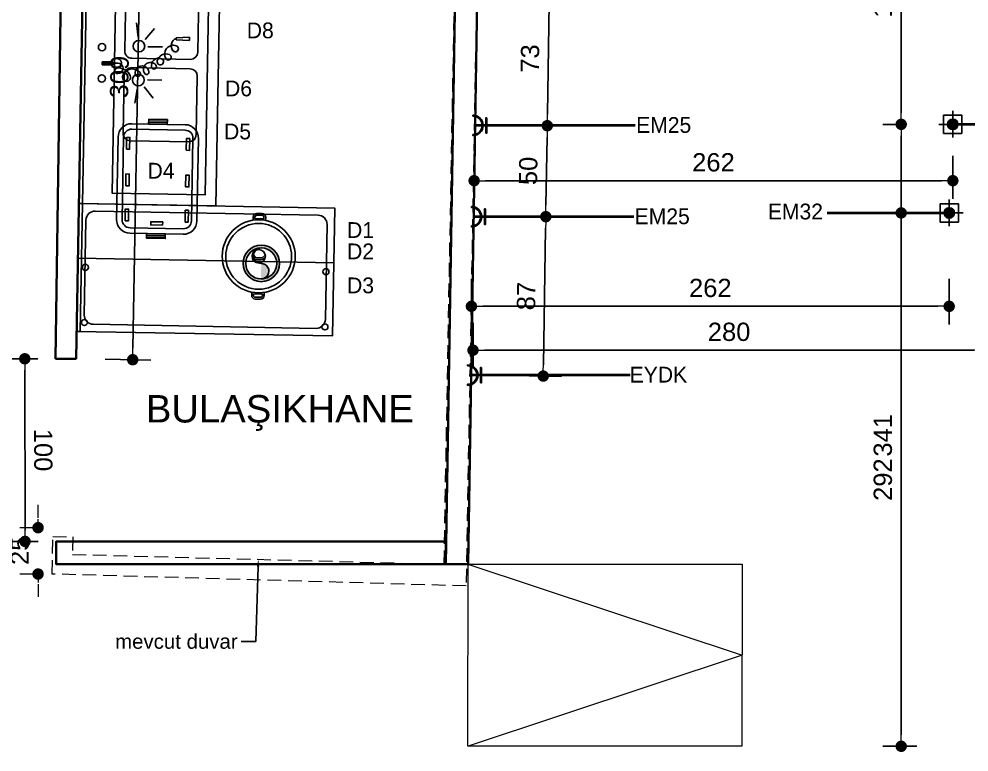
# Model space of a CAD drawing. Header units: centimetres. Extents: x 5488 to 20269, y -31398 to -19684.
# Drawn here: x 12233 to 12753, y -22800 to -22398 of the extents above; entities that cross this region are included whole.
import ezdxf
from ezdxf import colors
from ezdxf.entities.mleader import LeaderData, LeaderLine
from ezdxf.enums import TextEntityAlignment as Align
from ezdxf.math import Vec2, Vec3

# ---------------------------------------------------------------- set-up
doc = ezdxf.new("R2010")
doc.units = ezdxf.units.CM
doc.header["$PDMODE"] = 1
doc.linetypes.add('( Hidden )', pattern=[0.375, 0.25, -0.125])
for name, color, linetype in [('-DWG_ANA', 7, 'Continuous'), ('ELEKTRİK', 10, 'Continuous'), ('S2000-002 Çizgi', 7, 'Continuous')]:
    doc.layers.add(name, color=color, linetype=linetype)
for name, color, linetype, lineweight in [('ELK', 1, 'Continuous', 35), ('xxx_Auto_Duvar_Duvar Gorunus 02', 251, 'Continuous', 9), ('xxx_Auto_Duvar_Duvar Plan Kesit', 7, 'Continuous', 30), ('xxx_Auto_Merdiven_Merdiven', 163, 'Continuous', 15), ('xxx_Auto_Yardimci_Yazi', 7, 'Continuous', 9)]:
    doc.layers.add(name, color=color, linetype=linetype, lineweight=lineweight)
doc.styles.add('AUTOBAN', font='')
doc.styles.get("Standard").update_dxf_attribs({"font": 'arial.ttf'})
doc.styles.add('TAKSİM', font='GOTHIC.TTF', dxfattribs={"height": 20})
doc.styles.get('AUTOBAN').set_extended_font_data('Helvetica Normal Tr')
doc.dimstyles.new('AUTO_DIM_1-50', dxfattribs={"dimtxt": 10, "dimasz": 6.25, "dimexe": 10, "dimexo": 10, "dimgap": 5, "dimtad": 1, "dimdec": 0, "dimzin": 0, "dimdsep": 46, "dimtxsty": 'AUTOBAN', "dimblk": 'DOT', "dimcen": 5, "dimclrd": 256, "dimclre": 256, "dimclrt": 256, "dimadec": 0, "dimazin": 0, "dimtfac": 1, "dimtdec": 0, "dimtix": 1, "dimtofl": 0, "dimtmove": 1, "dimatfit": 3, "dimfxl": 15, "dimfxlon": 1, "dimtolj": 1, "dimtzin": 0, "dimlwd": -1, "dimlwe": -1, "dimarcsym": 0})

# ---------------------------------------------------------------- blocks, each defined once
blk = doc.blocks.new('_DOT')
at = {"color": 0, "linetype": 'ByBlock', "lineweight": 0}
blk.add_line((-0.5, 1e-16), (-1, 2e-16), dxfattribs=at)
at = {"linetype": 'ByBlock', "lineweight": 0, "const_width": 0.5}
blk.add_lwpolyline([(-0.25, 0, 1), (0.25, 0, 1)], format="xyb", close=True, dxfattribs=at)
blk = doc.blocks.new('*D201')
at = {"layer": 'Defpoints', "color": 0, "linetype": '( Hidden )', "ltscale": 30, "transparency": 16777216}
for p in [(12243.82070089751, -22676.82703316144), (12251.57742198132, -22676.82703316144), (12251.57742198133, -22702.19751867111)]:
    blk.add_point(p, dxfattribs=at)
at = {"layer": 'xxx_Auto_Duvar_Duvar Gorunus 02', "ltscale": 30, "transparency": 16777216}
for p, q in [((12243.82070089751, -22670.57703316144), (12243.82070089751, -22664.32703316144)), ((12243.82070089751, -22676.82703316144), (12233.82070089751, -22676.82703316144)), ((12243.82070089751, -22702.19751867111), (12233.82070089751, -22702.19751867111)), ((12243.82070089751, -22708.44751867111), (12243.82070089751, -22714.69751867111))]:
    blk.add_line(p, q, dxfattribs=at)
at = {"layer": 'xxx_Auto_Duvar_Duvar Gorunus 02', "linetype": '( Hidden )', "ltscale": 30, "transparency": 16777216, "xscale": 6.25, "yscale": 6.25, "zscale": 6.25}
for p, rotation in [((12243.82070089751, -22676.82703316144), 270), ((12243.82070089751, -22702.19751867111), 90)]:
    blk.add_blockref('_DOT', p, dxfattribs=dict(at, rotation=rotation))
at = {"layer": 'xxx_Auto_Duvar_Duvar Gorunus 02', "linetype": '( Hidden )', "ltscale": 30, "transparency": 16777216, "insert": (12233.8207008975, -22689.51227591628), "char_height": 10, "attachment_point": 5, "rotation": 90, "style": 'AUTOBAN'}
blk.add_mtext('\\A1;25', dxfattribs=at)
blk = doc.blocks.new('*D202')
at = {"transparency": 16777216}
for p, q in [((12243.66983045218, -22584.34133107567), (12226.54218090784, -22584.36632585863)), ((12236.67897628811, -22678.09792413878), (12236.55129102243, -22590.60172598324)), ((12243.81575724326, -22684.33751592108), (12226.68810769892, -22684.36251070404))]:
    blk.add_line(p, q, dxfattribs=at)
at = {"layer": 'Defpoints', "color": 0, "transparency": 16777216}
for p in [(12236.54217025973, -22584.3517326383), (12253.66981980407, -22584.32673785535), (12253.81574659515, -22684.32292270076)]:
    blk.add_point(p, dxfattribs=at)
at = {"transparency": 16777216, "xscale": 6.25, "yscale": 6.25, "zscale": 6.25}
for p, rotation in [((12236.54217025973, -22584.3517326383), 90.0836130230821), ((12236.68809705081, -22684.34791748372), 270.0836130230821)]:
    blk.add_blockref('_DOT', p, dxfattribs=dict(at, rotation=rotation))
at = {"transparency": 16777216, "insert": (12246.61512300716, -22634.33523184069), "char_height": 10, "attachment_point": 5, "rotation": 270.0836130230821, "style": 'AUTOBAN'}
blk.add_mtext('\\A1;100', dxfattribs=at)
blk = doc.blocks.new('A$C50025146')
at = {"layer": 'ELEKTRİK'}
h = blk.add_hatch(color=256, dxfattribs=at)
edge = h.paths.add_edge_path()
edge.add_line((23.70435837441619, 11.25333161261187), (23.70435837441619, 10.69066721622039))
edge.add_ellipse((23.70435837441619, 5.626687648689767), major_axis=(3.580774291992597, -3.580774291992606), ratio=0.9999999999999413, start_angle=134.9999999999983, end_angle=314.9999999999983)
edge.add_line((23.70435837441619, 0.5627080811555061), (23.70435837441619, 4.368476402305532e-05))
edge.add_ellipse((23.70435837441619, 5.626687648689767), major_axis=(3.978638102213783, 3.978638102213774), ratio=0.9999999999999128, start_angle=45.0000000000025, end_angle=225.0000000000025, ccw=False)
for points in [[(6.940050297998823e-05, 5.345355450490388), (6.940050297998823e-05, 5.908019846885509), (22.50664525620232, 5.908019846885509), (22.50664525620232, 5.345355450490388)], [(16.0258407970905, 9.846670621633166), (16.5885051934838, 9.846670621633166), (16.5885051934838, 1.406704675742731), (16.0258407970905, 1.406704675742731)]]:
    blk.add_hatch(color=256, dxfattribs=at).paths.add_polyline_path(points)
at = {"layer": 'ELEKTRİK', "elevation": 4.798666618537076e-08}
blk.add_lwpolyline([(23.70435837441437, 4.368476402305532e-05), (23.70435837441619, 0.5627080811555061, -0.9999999999999944), (23.70435837441619, 10.69066721622039), (23.70435837441619, 11.25333161261187, 0.9999999999999944)], format="xyb", close=True, dxfattribs=at)
at = {"layer": 'ELEKTRİK'}
for points, elevation in [([(6.940050297998823e-05, 5.908019846885509), (22.50664525620232, 5.908019846885509), (22.50664525620232, 5.345355450490388), (6.940050297998823e-05, 5.345355450490388)], 4.794507297291503e-08), ([(16.0258407970905, 1.406704675742731), (16.0258407970905, 9.846670621633166), (16.5885051934838, 9.846670621633166), (16.5885051934838, 1.406704675742731)], 4.791194770819646e-08)]:
    blk.add_lwpolyline(points, close=True, dxfattribs=dict(at, elevation=elevation))
blk = doc.blocks.new('A$C611F6802')
at = {"layer": '-DWG_ANA'}
h = blk.add_hatch(dxfattribs=at)
h.set_pattern_fill('ANSI31', color=1, style=0)
h.set_pattern_definition([(45, (-55670.14020227872, -22065.11067284289), (-0.08838834764831843, 0.08838834764831845), [])])
h.paths.add_polyline_path([(4.423971784401617, 7.700424825947266, 1), (10.13888412773802, 7.700424825947266, 1)])
at = {"layer": '-DWG_ANA', "color": 1}
for p, q in [((7.28142795606982, 7.700424825947266), (7.28142795606982, 15.25836134111159)), ((7.28142795606982, 15.25836134111159), (7.28142795606982, 0)), ((7.28142795606982, 7.629180670555797), (0, 7.629180670555797)), ((7.28142795606982, 7.629180670555797), (14.67722620816494, 7.629180670555797)), ((14.67722620816494, 7.629180670555797), (7.28142795606982, 7.629180670555797))]:
    blk.add_line(p, q, dxfattribs=at)
blk.add_lwpolyline([(2.28142795606982, 2.700424825947266), (12.28142795606982, 2.700424825947266), (12.28142795606982, 12.70042482594727), (2.28142795606982, 12.70042482594727)], close=True, dxfattribs=at)
blk.add_circle((7.28142795606982, 7.700424825947266), 2.857456171668203, dxfattribs=at)
blk = doc.blocks.new('*D224')
at = {"transparency": 16777216}
for p, q in [((12511.42564125592, -22383.27949596565), (12533.7518869319, -22383.63998310556)), ((12523.65228872916, -22389.72772621308), (12522.67105943843, -22450.49873239914)), ((12507.57211286897, -22456.50575433122), (12532.56885470258, -22456.90936020842))]:
    blk.add_line(p, q, dxfattribs=at)
at = {"layer": 'Defpoints', "color": 0, "transparency": 16777216}
for p in [(12501.42694452248, -22383.11805361478), (12494.30485616508, -22456.29153670176), (12522.57015796913, -22456.74791785754)]:
    blk.add_point(p, dxfattribs=at)
at = {"transparency": 16777216, "xscale": 6.25, "yscale": 6.25, "zscale": 6.25}
for p, rotation in [((12523.75319019846, -22383.47854075468), 89.07496328000178), ((12522.57015796913, -22456.74791785754), 269.0749632800018)]:
    blk.add_blockref('_DOT', p, dxfattribs=dict(at, rotation=rotation))
at = {"transparency": 16777216, "insert": (12513.16297735036, -22419.95178695523), "char_height": 10, "attachment_point": 5, "rotation": 89.07496328000177, "style": 'AUTOBAN'}
blk.add_mtext('\\A1;73', dxfattribs=at)
blk = doc.blocks.new('*D225')
at = {"transparency": 16777216}
for p, q in [((12507.57211286897, -22456.50575433122), (12532.56885470257, -22456.90936020842)), ((12522.46925649983, -22462.99710331594), (12521.86678069966, -22500.31056401772)), ((12514.74962907198, -22506.44646271984), (12531.76457596381, -22506.721191827))]:
    blk.add_line(p, q, dxfattribs=at)
at = {"layer": 'Defpoints', "color": 0, "transparency": 16777216}
for p in [(12494.30485616508, -22456.29153670176), (12504.75093233854, -22506.28502036896), (12521.76587923036, -22506.55974947612)]:
    blk.add_point(p, dxfattribs=at)
at = {"transparency": 16777216, "xscale": 6.25, "yscale": 6.25, "zscale": 6.25}
for p, rotation in [((12522.57015796913, -22456.74791785754), 89.07496328000178), ((12521.76587923036, -22506.55974947612), 269.0749632800018)]:
    blk.add_blockref('_DOT', p, dxfattribs=dict(at, rotation=rotation))
at = {"transparency": 16777216, "insert": (12512.16932186631, -22481.49239131595), "char_height": 10, "attachment_point": 5, "rotation": 89.07496328000177, "style": 'AUTOBAN'}
blk.add_mtext('\\A1;50', dxfattribs=at)
blk = doc.blocks.new('*D226')
at = {"transparency": 16777216}
for p, q in [((12514.74962907198, -22506.44646271984), (12531.7645759638, -22506.721191827)), ((12521.66497776106, -22512.80893493452), (12520.45752161432, -22587.59097176971)), ((12512.67354484467, -22593.71610368679), (12530.35531687846, -22594.00159957899))]:
    blk.add_line(p, q, dxfattribs=at)
at = {"layer": 'Defpoints', "color": 0, "transparency": 16777216}
for p in [(12504.75093233854, -22506.28502036896), (12502.67484811123, -22593.55466133591), (12520.35662014502, -22593.84015722811)]:
    blk.add_point(p, dxfattribs=at)
at = {"transparency": 16777216, "xscale": 6.25, "yscale": 6.25, "zscale": 6.25}
for p, rotation in [((12521.76587923036, -22506.55974947612), 89.07496328000178), ((12520.35662014502, -22593.84015722811), 269.0749632800018)]:
    blk.add_blockref('_DOT', p, dxfattribs=dict(at, rotation=rotation))
at = {"transparency": 16777216, "insert": (12511.06255295425, -22550.03851100124), "char_height": 10, "attachment_point": 5, "rotation": 89.07496328000177, "style": 'AUTOBAN'}
blk.add_mtext('\\A1;87', dxfattribs=at)
blk = doc.blocks.new('*D228')
at = {"transparency": 16777216}
for p, q in [((12482.52472477993, -22472.16755889941), (12482.52472477993, -22496.84833077514)), ((12744.57582125937, -22473.28284783309), (12744.57582125937, -22496.84833077514)), ((12738.32582125937, -22486.84833077514), (12488.77472477993, -22486.84833077514))]:
    blk.add_line(p, q, dxfattribs=at)
at = {"layer": 'Defpoints', "color": 0, "transparency": 16777216}
for p in [(12482.52472477993, -22462.16755889941), (12744.57582125937, -22463.28284783309), (12482.52472477993, -22486.84833077514)]:
    blk.add_point(p, dxfattribs=at)
at = {"transparency": 16777216, "xscale": 6.25, "yscale": 6.25, "zscale": 6.25, "rotation": 180}
blk.add_blockref('_DOT', (12482.52472477993, -22486.84833077514), dxfattribs=at)
at = {"transparency": 16777216, "xscale": 6.25, "yscale": 6.25, "zscale": 6.25}
blk.add_blockref('_DOT', (12744.57582125937, -22486.84833077514), dxfattribs=at)
at = {"transparency": 16777216, "insert": (12613.55027301965, -22476.84833077514), "char_height": 10, "attachment_point": 5, "style": 'AUTOBAN'}
blk.add_mtext('\\A1;262', dxfattribs=at)
blk = doc.blocks.new('*D229')
at = {"transparency": 16777216}
for p, q in [((12481.04664336463, -22540.62927898), (12481.04664336463, -22565.62927898)), ((12742.57582125937, -22540.62927898), (12742.57582125937, -22565.62927898)), ((12736.32582125937, -22555.62927898), (12487.29664336463, -22555.62927898))]:
    blk.add_line(p, q, dxfattribs=at)
at = {"layer": 'Defpoints', "color": 0, "transparency": 16777216}
for p in [(12481.04664336463, -22512.19299653109), (12742.57582125937, -22511.79112229668), (12481.04664336463, -22555.62927898)]:
    blk.add_point(p, dxfattribs=at)
at = {"transparency": 16777216, "xscale": 6.25, "yscale": 6.25, "zscale": 6.25, "rotation": 180}
blk.add_blockref('_DOT', (12481.04664336463, -22555.62927898), dxfattribs=at)
at = {"transparency": 16777216, "xscale": 6.25, "yscale": 6.25, "zscale": 6.25}
blk.add_blockref('_DOT', (12742.57582125937, -22555.62927898), dxfattribs=at)
at = {"transparency": 16777216, "insert": (12611.811232312, -22545.62927898), "char_height": 10, "attachment_point": 5, "style": 'AUTOBAN'}
blk.add_mtext('\\A1;262', dxfattribs=at)
blk = doc.blocks.new('*D230')
at = {"transparency": 16777216}
for p, q in [((12481.92770365257, -22564.65551129413), (12481.92770365257, -22589.65551129413)), ((12762.27824086798, -22564.65551129413), (12762.27824086798, -22589.65551129413)), ((12756.02824086798, -22579.65551129413), (12488.17770365257, -22579.65551129413))]:
    blk.add_line(p, q, dxfattribs=at)
at = {"layer": 'Defpoints', "color": 0, "transparency": 16777216}
for p in [(12481.92770365257, -22526.4591163533), (12762.27824086798, -22526.4591163533), (12481.92770365257, -22579.65551129413)]:
    blk.add_point(p, dxfattribs=at)
at = {"transparency": 16777216, "xscale": 6.25, "yscale": 6.25, "zscale": 6.25, "rotation": 180}
blk.add_blockref('_DOT', (12481.92770365257, -22579.65551129413), dxfattribs=at)
at = {"transparency": 16777216, "xscale": 6.25, "yscale": 6.25, "zscale": 6.25}
blk.add_blockref('_DOT', (12762.27824086798, -22579.65551129413), dxfattribs=at)
at = {"transparency": 16777216, "insert": (12622.10297226027, -22569.65551129413), "char_height": 10, "attachment_point": 5, "style": 'AUTOBAN'}
blk.add_mtext('\\A1;280', dxfattribs=at)
blk = doc.blocks.new('*D247')
at = {"transparency": 16777216}
for p, q in [((12724.94664058882, -22504.50969434062), (12706.31624116469, -22504.50969434062)), ((12716.31624116469, -22510.75969434062), (12716.31624116469, -22790.2650236683)), ((12724.94664058882, -22796.5150236683), (12706.31624116469, -22796.5150236683))]:
    blk.add_line(p, q, dxfattribs=at)
at = {"layer": 'Defpoints', "color": 0, "transparency": 16777216}
for p in [(12734.94664058882, -22504.50969434062), (12716.31624116469, -22796.5150236683), (12734.94664058882, -22796.5150236683)]:
    blk.add_point(p, dxfattribs=at)
at = {"transparency": 16777216, "xscale": 6.25, "yscale": 6.25, "zscale": 6.25}
for p, rotation in [((12716.31624116469, -22504.50969434062), 90), ((12716.31624116469, -22796.5150236683), 270)]:
    blk.add_blockref('_DOT', p, dxfattribs=dict(at, rotation=rotation))
at = {"transparency": 16777216, "insert": (12706.31624116468, -22650.51235900446), "char_height": 10, "attachment_point": 5, "rotation": 90, "style": 'AUTOBAN'}
blk.add_mtext('\\A1;292', dxfattribs=at)
blk = doc.blocks.new('*D248')
at = {"transparency": 16777216}
for p, q in [((12718.43817220411, -22456.00141987703), (12706.31624116471, -22456.00141987703)), ((12716.31624116471, -22790.2650236683), (12716.31624116471, -22462.25141987703)), ((12724.94664058882, -22796.5150236683), (12706.31624116471, -22796.5150236683))]:
    blk.add_line(p, q, dxfattribs=at)
at = {"layer": 'Defpoints', "color": 0, "transparency": 16777216}
for p in [(12716.31624116471, -22456.00141987703), (12728.43817220411, -22456.00141987703), (12734.94664058882, -22796.5150236683)]:
    blk.add_point(p, dxfattribs=at)
at = {"transparency": 16777216, "xscale": 6.25, "yscale": 6.25, "zscale": 6.25}
for p, rotation in [((12716.31624116471, -22456.00141987703), 90), ((12716.31624116471, -22796.5150236683), 270)]:
    blk.add_blockref('_DOT', p, dxfattribs=dict(at, rotation=rotation))
at = {"transparency": 16777216, "insert": (12706.3162411647, -22626.25822177267), "char_height": 10, "attachment_point": 5, "rotation": 90, "style": 'AUTOBAN'}
blk.add_mtext('\\A1;341', dxfattribs=at)
blk = doc.blocks.new('*D249')
at = {"transparency": 16777216}
for p, q in [((12726.94664058882, -22316.00141987703), (12706.31624116472, -22316.00141987703)), ((12716.31624116472, -22449.75141987703), (12716.31624116472, -22322.25141987703)), ((12718.43817220411, -22456.00141987703), (12706.31624116472, -22456.00141987703))]:
    blk.add_line(p, q, dxfattribs=at)
at = {"layer": 'Defpoints', "color": 0, "transparency": 16777216}
for p in [(12716.31624116472, -22316.00141987703), (12736.94664058882, -22316.00141987703), (12728.43817220411, -22456.00141987703)]:
    blk.add_point(p, dxfattribs=at)
at = {"transparency": 16777216, "xscale": 6.25, "yscale": 6.25, "zscale": 6.25}
for p, rotation in [((12716.31624116472, -22316.00141987703), 90), ((12716.31624116472, -22456.00141987703), 270)]:
    blk.add_blockref('_DOT', p, dxfattribs=dict(at, rotation=rotation))
at = {"transparency": 16777216, "insert": (12706.31624116471, -22386.00141987703), "char_height": 10, "attachment_point": 5, "rotation": 90, "style": 'AUTOBAN'}
blk.add_mtext('\\A1;140', dxfattribs=at)
blk = doc.blocks.new('*D259')
at = {"transparency": 16777216}
for p, q in [((12286.13780764676, -22275.46165936936), (12311.13383408377, -22275.90737492902)), ((12301.02399461905, -22281.97809531441), (12295.73426704496, -22578.6295525553)), ((12280.62522229284, -22584.61112982876), (12305.62124872986, -22585.05684538842))]:
    blk.add_line(p, q, dxfattribs=at)
at = {"layer": 'Defpoints', "color": 0, "transparency": 16777216}
for p in [(12270.1889157315, -22275.17726739595), (12264.67633037759, -22584.32673785535), (12295.62283815505, -22584.87855916455)]:
    blk.add_point(p, dxfattribs=at)
at = {"transparency": 16777216, "xscale": 6.25, "yscale": 6.25, "zscale": 6.25}
for p, rotation in [((12301.13542350896, -22275.72908870516), 88.97844105911541), ((12295.62283815505, -22584.87855916455), 268.9784410591155)]:
    blk.add_blockref('_DOT', p, dxfattribs=dict(at, rotation=rotation))
at = {"transparency": 16777216, "insert": (12288.3807202572, -22430.125537711), "char_height": 10, "attachment_point": 5, "rotation": 88.97844105911545, "style": 'AUTOBAN'}
blk.add_mtext('\\A1;309', dxfattribs=at)
blk = doc.blocks.new('A$C482e6717')
at = {"layer": 'S2000-002 Çizgi', "color": 1}
for points in [[(3.736440659511572, 23.44524431142418), (2, 23.44524431142418, 0.4142135623730951), (0, 21.44524431142418), (0, 18.55475568857946, 0.4142135623730951), (2, 16.55475568857946), (3.736440659511572, 16.55475568857946)], [(43.13848586706808, 23.44524431142054), (44.87492652657966, 23.44524431142054, -0.4142135623730951), (46.87492652657966, 21.44524431142054), (46.87492652657966, 18.55475568857582, -0.4142135623730951), (44.87492652657966, 16.55475568857582), (43.13848586706808, 16.55475568857946)]]:
    blk.add_lwpolyline(points, format="xyb", dxfattribs=at)
for points in [[(2.829442279395153, 22.44524431142418), (2, 22.44524431142418, 0.4142135623730993), (1, 21.44524431142418), (1, 18.55475568857946, 0.4142135623731038), (2, 17.55475568857946), (2.829442279395153, 17.55475568857946)], [(44.04548424718087, 22.44524431142054), (44.87492652657966, 22.44524431142054, -0.4142135623730993), (45.87492652657966, 21.44524431142054), (45.87492652657966, 18.55475568857582, -0.4142135623731038), (44.87492652657966, 17.55475568857582), (44.04548424718087, 17.55475568857582)]]:
    blk.add_lwpolyline(points, format="xyb", close=True, dxfattribs=at)
for points in [[(22.0799530685872, 16.60028321571008), (24.16014781032936, 18.20942712040051), (24.16014781032936, 21.87967872042282), (22.74917558460947, 23.59543713802123)], [(23.49387718138314, 16.34552758256905), (25.16014781032936, 17.74333184058196), (25.16014781032936, 22.30651701896932), (23.75557982687315, 23.65207157188706)]]:
    blk.add_lwpolyline(points, dxfattribs=at)
for radius in [20, 18, 3.660725084202026]:
    blk.add_circle((23.43746326328983, 20), radius, dxfattribs=at)
blk = doc.blocks.new('A$C8f632d01')
at = {"layer": 'S2000-002 Çizgi'}
h = blk.add_hatch(color=1, dxfattribs=at)
edge = h.paths.add_edge_path(flags=17)
edge.add_arc((100.3671458246026, 39.01917298281114), 8.5, 0, 360)
edge = h.paths.add_edge_path()
edge.add_arc((100.3671458246026, 39.01917298281114), 10, 0, 360)
edge = h.paths.add_edge_path(flags=16)
edge.add_arc((100.3671458246026, 34.76917298281114), 4.25, 270, 450)
at = {"layer": 'S2000-002 Çizgi', "color": 1}
for points in [[(0, 0), (140, 0), (140, 70), (0, 70)], [(2, 69.99999999999636), (0, 69.99999999999636), (0, 0), (2, 0)], [(0, 40), (140, 40), (140, 0), (0, 0)]]:
    blk.add_lwpolyline(points, close=True, dxfattribs=at)
blk.add_lwpolyline([(9, 4), (131, 4, 0.4142135623730951), (136, 9), (136, 61, 0.4142135623730951), (131, 66), (9, 66, 0.4142135623730951), (4, 61), (4, 9, 0.4142135623730951)], format="xyb", close=True, dxfattribs=at)
for centre, radius in [((100.3671458246026, 39.01917298281114), 10), ((100.3671458246026, 39.01917298281114), 8.5), ((4.145263731654268, 35.09148388484027), 1.648195781854156), ((135.8547362683457, 35.09148388484027), 1.648195781854156), ((4.145263731654268, 4.908516115159728), 1.648195781854156), ((135.8547362683457, 4.908516115159728), 1.648195781854156)]:
    blk.add_circle(centre, radius, dxfattribs=at)
for centre, start, end in [((100.3671458246026, 43.26917298281114), 90, 270), ((100.3671458246026, 34.76917298281114), 270, 90)]:
    blk.add_arc(centre, 4.25, start, end, dxfattribs=at)
blk = doc.blocks.new('A$C7BE05278')
at = {"layer": 'S2000-002 Çizgi'}
h = blk.add_hatch(color=256, dxfattribs=at)
h.paths.add_polyline_path([(4.65492532542612, 9.898020504060693, -0.0254540388138724), (4.812879836260434, 10.41693911079756, 0.2780631643644909), (0.7747914160390792, 7.517978797636258), (1.234198395288331, 7.32063334565737, -0.265674594482287)])
h.paths.add_polyline_path([(5.353358682546056, 10.42993756238593, 0.0280936702696383), (4.812879836260434, 10.41693911079756, 0.0254540388138724), (4.65492532542612, 9.898020504060693, -0.0306092462859367), (5.181602026086694, 9.932388311858176, -0.0272591832210282)])
h.paths.add_polyline_path([(5.353358682546056, 10.42993756238593, 0.0272591832210282), (5.181602026086694, 9.932388311858176, -0.171750561192016), (7.899726513819588, 8.982432861739193), (7.899729735640903, 8.982430275491424), (7.899729401836339, 8.982430543446297, -1.347304958902411), (5.221877083569778, 7.148029008417777, -0.1472281063571507), (5.181602026086694, 9.932388311858176, 0.0306092462859367), (4.65492532542612, 9.898020504060693, 0.1387307607989161), (4.745227610351321, 6.997014837954793, 1.34730583943699), (8.212723477333382, 9.372346827678484, 0.1624762197968141)])
h.paths.add_polyline_path([(12.45762094412384, 12.65917178367999), (12.7298647963762, 13.07855619553947, 0.4831156493620086), (4.812879836260434, 10.41693911079756, -0.0280936702696383), (5.353358682546056, 10.42993756238593, -0.4706805542903977)])
for p, q in [((14.40235150171065, 47.58086184750027), (14.34350851271938, 41.66608065156107)), ((14.40235150171065, 47.58086184750027), (14.34350851271938, 41.66608065156107)), ((15.95783050593491, 47.56538722030972), (14.40235150171065, 47.58086184750027)), ((15.95783050593491, 47.56538722030972), (14.40235150171065, 47.58086184750027)), ((15.05397453925979, 47.56342329952031), (14.96802282848966, 38.92372685754617)), ((15.89898751694363, 41.6506060243705), (15.95783050593491, 47.56538722030972)), ((15.89898751694363, 41.6506060243705), (15.95783050593491, 47.56538722030972)), ((14.34350851271938, 41.66608065156107), (15.89898751694363, 41.6506060243705)), ((14.34350851271938, 41.66608065156107), (15.89898751694363, 41.6506060243705)), ((0.4716359942422061, 7.325071192618452), (9.4769175121e-06, 0.0185255322094236)), ((0.4716359942422061, 7.325071192618452), (9.4769175121e-06, 0.0185255322094236)), ((1.535373552274903, 7.314488637601698), (0.4716359942422061, 7.325071192618452)), ((1.535373552274903, 7.314488637601698), (0.4716359942422061, 7.325071192618452)), ((1.861543294268813, 6.1296668719e-06), (1.535373552274903, 7.314488637601698)), ((1.861543294268813, 6.1296668719e-06), (1.535373552274903, 7.314488637601698)), ((9.4769175121e-06, 0.0185255322094236), (1.861543294268813, 6.1296668719e-06))]:
    blk.add_line(p, q, dxfattribs=at)
for centre in [(6.314589084258841, 47.78329982142714), (23.46730341442798, 47.61265665694464)]:
    blk.add_circle(centre, 1.993874977281848, dxfattribs=at)
for centre, radius, start, end in [((17.82680986622336, 38.89528631703979), 2.858928504083036, 179.4300137922993, 359.4300137922993), ((25.12949267821341, 38.82263583850546), 7.635478373126423, 179.4300137922993, 242.0345847360836), ((19.08999451502632, 38.88271956978042), 1.595681346909053, 359.4300137922993, 179.4300137922993), ((23.49082631873057, 30.87532891503679), 5.527892281424153, 105.7663214360119, 225.7833022096344), ((22.59485810685442, 34.04873204564956), 2.230431672701923, 242.0345847360836, 105.7663214360119), ((20.00265972198554, 25.62346279921712), 3.799618576710261, 74.94982581877468, 261.676276722932), ((20.62206227895422, 27.92703372511642), 1.414225833737619, 225.7833022096251, 74.94982581877468), ((18.06809985253994, 21.07761661258246), 3.832238507482823, 52.40891607280108, 229.1111938374276), ((19.63543381116801, 23.1134965293395), 1.262930668137685, 261.676276722919, 52.40891607280108), ((14.42075435163315, 12.55902078819417), 4.976371051418456, 103.1198648412354, 200.7742766455444), ((15.58606062344461, 16.67745475712672), 3.769138441851062, 86.01564200185838, 220.6772142536101), ((13.69040291559258, 15.69259721900789), 1.758807614922345, 236.8087816260012, 103.1198648412354), ((16.4536987744907, 19.21316511866189), 1.365972055132788, 229.1111938374374, 116.3243312398787), ((9.416469617796793, 8.58028023542829), 4.830957637394316, 57.01033789900134, 197.5794707896074), ((11.20815072166442, 11.34031731163076), 1.54037625411754, 200.7742766455201, 57.01033789900134), ((4.787944316811715, 5.590785390297241), 4.314801899373919, 51.24500499218345, 156.7533020701397), ((6.427540017452201, 7.633314489045002), 1.695603705118359, 197.5794707896074, 51.24500499219361)]:
    blk.add_arc(centre, radius, start, end, dxfattribs=at)
blk.add_solid([(15.89898751694363, 41.6506060243705), (14.34350851271938, 41.66608065156107), (15.95783050593491, 47.56538722030972), (14.40235150171065, 47.58086184750027)], dxfattribs=at)
blk = doc.blocks.new('A$C779fab6c')
at = {"layer": 'S2000-002 Çizgi'}
for p, q in [((30.73785798781682, 91.65767612369018), (29.62519018080638, 99.46938916224462)), ((34.54710018631522, 90.42749333317624), (39.55500359466532, 96.52518090291414)), ((36.21017856356048, 86.5188383819659), (44.10073559367447, 86.5188383819659)), ((36.21017856356048, 68.36770661345872), (44.10073559367447, 68.36770661345872)), ((30.73785798781682, 63.22886887173445), (29.62519018080638, 55.41715583318)), ((34.54710018631522, 64.45905166224838), (39.55500359466532, 58.36136409251048))]:
    blk.add_line(p, q, dxfattribs=at)
for points in [[(0, 140), (0, 0), (75, 0), (75, 140)], [(0, 140), (0, 0), (2, 0), (2, 140)], [(18, 140), (18, 6), (69, 6), (69, 140)]]:
    blk.add_lwpolyline(points, close=True, dxfattribs=at)
for points in [[(63.5, 84), (63.5, 116, 0.4142135623730951), (59.5, 120), (27.5, 120, 0.4142135623730951), (23.5, 116), (23.5, 84, 0.4142135623730951), (27.5, 80), (59.5, 80, 0.4142135623730951)], [(63.5, 70.88654499542463), (63.5, 38.88654499542463, -0.4142135623730951), (59.5, 34.88654499542463), (27.5, 34.88654499542463, -0.4142135623730951), (23.5, 38.88654499542463), (23.5, 70.88654499542463, -0.4142135623730951), (27.5, 74.88654499542463), (59.5, 74.88654499542463, -0.4142135623730951)]]:
    blk.add_lwpolyline(points, format="xyb", close=True, dxfattribs=at)
for centre in [(31.24464343965883, 86.71420802235662), (31.24464343965883, 68.17233697306801)]:
    blk.add_circle(centre, 3.187919533039349, dxfattribs=at)
at = {"layer": 'S2000-002 Çizgi', "xscale": -1, "rotation": 90}
blk.add_blockref('A$C7BE05278', (58.83736098745794, 92.15251642319708), dxfattribs=at)
blk = doc.blocks.new('A$C40B23311')
at = {"color": 1}
for p, q in [((16.56405484509014, 64.24084678057625), (26.8047276960715, 64.24084678057625)), ((16.56405484509014, 63.41891041303097), (26.8047276960715, 63.41891041303097)), ((16.56405484509014, 1.669321281584416), (26.8047276960715, 1.669321281584416)), ((16.56405484509014, 0.8473849140391394), (26.8047276960715, 0.8473849140391394))]:
    blk.add_line(p, q, dxfattribs=at)
for points in [[(43.99997545564838, 10.02057250680446), (43.99997545564838, 55.12247006500183, 0.4142135623730951), (36.55092423474707, 62.57152128590315), (7.449026676549693, 62.57152128590315, 0.4142135623730903), (-2.454435161780566e-05, 55.12247006500183), (-2.454435161780566e-05, 10.02057250680446, 0.4142135623730951), (7.449026676549693, 2.571521285903145), (36.55092423474707, 2.571521285903145, 0.4142135623730951)], [(40.99997545564838, 10.02057250680446), (40.99997545564838, 55.12247006500183, 0.4142135623731554), (36.55092423474707, 59.57152128590315), (7.449026676549693, 59.57152128590315, 0.4142135623730355), (2.999975455648382, 55.12247006500183), (2.999975455648382, 10.02057250680446, 0.4142135623730951), (7.449026676549693, 5.571521285903145), (36.55092423474707, 5.571521285903145, 0.4142135623731554)]]:
    blk.add_lwpolyline(points, format="xyb", close=True, dxfattribs=at)
for points in [[(16.56405484509014, 65.14304678489498), (26.8047276960715, 65.14304678489498), (26.8047276960715, 62.57152128590315), (16.56405484509014, 62.57152128590315)], [(4.669694292548229, 48.54855754271193), (6.453927342503448, 48.54855754271193), (6.453927342503448, 55.03375537272586), (4.669694292548229, 55.03375537272586)], [(37.46924310988106, 48.54855754271193), (39.25347615983628, 48.54855754271193), (39.25347615983628, 55.03375537272586), (37.46924310988106, 55.03375537272586)], [(4.669694292548229, 28.52525861466347), (6.453927342503448, 28.52525861466347), (6.453927342503448, 35.0104564446774), (4.669694292548229, 35.0104564446774)], [(37.46924310988106, 28.52525861466347), (39.25347615983628, 28.52525861466347), (39.25347615983628, 35.0104564446774), (37.46924310988106, 35.0104564446774)], [(4.669694292548229, 9.28065143710046), (6.453927342503448, 9.28065143710046), (6.453927342503448, 15.76584926688156), (4.669694292548229, 15.76584926688156)], [(37.46924310988106, 9.28065143710046), (39.25347615983628, 9.28065143710046), (39.25347615983628, 15.76584926688156), (37.46924310988106, 15.76584926688156)], [(25.24005668815516, 7.331805205652927), (25.24005668815516, 9.116038255375315), (18.75485885814123, 9.116038255375315), (18.75485885814123, 7.331805205652927)], [(16.56405484509014, 2.571521285903145), (26.8047276960715, 2.571521285903145), (26.8047276960715, -4.213088686810806e-06), (16.56405484509014, -4.213088686810806e-06)]]:
    blk.add_lwpolyline(points, close=True, dxfattribs=at)

msp = doc.modelspace()

# ---------------------------------------------------------------- linework, layer by layer
at = {"layer": 'ELK', "color": 1}
for p, q in [((12570.74171461942, -22456.57286889997), (12483.05156823722, -22456.57286889994)), ((12811.34642501814, -22456.00141987702), (12744.50457710397, -22456.00141987702)), ((12569.93450286502, -22506.56635256718), (12482.24435648282, -22506.56635256716)), ((12675.8052175006, -22504.50969434061), (12742.64706541476, -22504.50969434061)), ((12567.85841863772, -22593.27332913773), (12480.16827225552, -22593.2733291377))]:
    msp.add_line(p, q, dxfattribs=at)
at = {"layer": 'xxx_Auto_Duvar_Duvar Gorunus 02', "color": 6, "linetype": '( Hidden )', "ltscale": 30}
msp.add_lwpolyline([(12262.78121296877, -22681.88945213718), (12262.60775661759, -22691.4536994388), (12466.1171577525, -22696.87295448605), (12474.84751814969, -22215.39424660675), (12486.94675881998, -22215.61124877585), (12478.10269073989, -22708.72386902296), (12251.57742198132, -22702.19751867111), (12251.87668884435, -22681.69168864295)], close=True, dxfattribs=at)
at = {"layer": 'xxx_Auto_Duvar_Duvar Plan Kesit'}
for points in [[(12253.29765563041, -22584.32673785535), (12259.32787823198, -22171.13458403723), (12272.04003733873, -22171.36513064114), (12264.67633037759, -22584.32673785535)], [(12466.98834520464, -22696.82292270076), (12474.8475181497, -22215.39424660675), (12486.94675881998, -22215.61124877585), (12479.17695181614, -22696.82292270076)], [(12466.98834520464, -22696.82292270076), (12253.81574659515, -22696.82292270077), (12253.81574659515, -22684.32292270077), (12466.98834520464, -22684.32292270077)]]:
    msp.add_lwpolyline(points, close=True, dxfattribs=at)
at = {"layer": 'xxx_Auto_Merdiven_Merdiven'}
msp.add_lwpolyline([(12479.17695181614, -22696.82292270076), (12629.17695181614, -22696.82292270076), (12629.08970936766, -22796.45436149474), (12479.08970936766, -22796.45436149474)], close=True, dxfattribs=at)
msp.add_lwpolyline([(12479.1333305919, -22696.82292270076), (12629.17695181614, -22746.63864209775), (12479.22057304283, -22796.45436149474)], dxfattribs=at)

# ---------------------------------------------------------------- block references
at = {"layer": '-DWG_ANA', "color": 0, "rotation": 90.00000000000001}
msp.add_blockref('A$C611F6802', (12752.20500192992, -22463.28284783309), dxfattribs=at)
at = {"layer": '-DWG_ANA', "color": 0, "xscale": -1, "rotation": 270}
msp.add_blockref('A$C611F6802', (12734.94664058881, -22511.79112229668), dxfattribs=at)
for name, p, rotation in [('A$C779fab6c', (12266.21762947664, -22499.340713139), 358.9610026648418), ('A$C40B23311', (12286.63143918074, -22518.08066826501), 358.9610026648427), ('A$C8f632d01', (12264.94832433627, -22569.32920408188), 358.9610026648418), ('A$C482e6717', (12345.02325763771, -22504.45141915368), 268.9610026648418)]:
    msp.add_blockref(name, p, dxfattribs=dict(rotation=rotation))
at = {"layer": 'ELEKTRİK', "rotation": 180}
for p in [(12505.55821349343, -22450.94618125127, -4.794507297291503e-08), (12504.75100173904, -22500.93966491848, -4.794507297291503e-08), (12502.67491751174, -22587.64664148902, -4.794507297291503e-08)]:
    msp.add_blockref('A$C50025146', p, dxfattribs=at)

# ---------------------------------------------------------------- texts
at = {"style": 'TAKSİM'}
for s, p in [('D8', (12365.46904674566, -22408.88548004476)), ('D6', (12353.55602219689, -22440.65712829311)), ('D5', (12353.02447766497, -22464.21261966486)), ('D4', (12311.14997770423, -22485.7098670618)), ('D1', (12420.35213464598, -22518.19663100288)), ('D2', (12420.35213464598, -22529.8772636233)), ('D3', (12420.35213464598, -22548.49327096898))]:
    msp.add_text(s, height=8.64, dxfattribs=at).set_placement(p, align=Align.CENTER)
at = {"layer": 'ELK', "color": 1, "style": 'TAKSİM'}
for s, p in [('EM25', (12586.2985696626, -22460.66630263444)), ('EM25', (12585.49135790821, -22510.65978630165)), ('EYDK', (12583.4152736809, -22597.3667628722))]:
    msp.add_text(s, height=8.64, dxfattribs=at).set_placement(p, align=Align.CENTER)
msp.add_text('EM32', height=8.64, dxfattribs=at).set_placement((12643.29637612918, -22508.05316236993))
at = {"layer": 'xxx_Auto_Yardimci_Yazi', "insert": (12302.79983968167, -22604.23405566151), "char_height": 15, "attachment_point": 1}
msp.add_mtext_dynamic_manual_height_columns('BULAŞIKHANE', width=143.2308519415419, gutter_width=12.5, heights=[0], dxfattribs=at)

# ---------------------------------------------------------------- dimensions: what is measured, and where the dimension line sits
for p1, p2, distance, picture, middle in [((12270.1889157315, -22275.17726739595), (12264.67633037759, -22584.32673785535), 30.951427275292122, '*D259', (12288.3807202572, -22430.125537711)), ((12253.81574659515, -22684.32292270077), (12253.66981980407, -22584.32673785535), 17.127667782068308, '*D202', (12246.61512300716, -22634.33523184069))]:
    dim = msp.add_aligned_dim(p1=p1, p2=p2, distance=distance, dimstyle='AUTO_DIM_1-50')
    dim.commit()
    dim.dimension.update_dxf_attribs({"geometry": picture, "text_midpoint": middle})
for base, p1, p2, angle, picture, middle in [((12716.31624116472, -22316.00141987703), (12728.4381722041, -22456.00141987702), (12736.94664058881, -22316.00141987702), 90, '*D249', (12706.31624116471, -22386.00141987703)), ((12522.57015796913, -22456.74791785754), (12501.42694452249, -22383.11805361478), (12494.30485616508, -22456.29153670176), 89.07496328000178, '*D224', (12513.16297735036, -22419.95178695523)), ((12521.76587923036, -22506.55974947612), (12494.30485616508, -22456.29153670176), (12504.75093233854, -22506.28502036897), 89.07496328000178, '*D225', (12512.16932186631, -22481.49239131595)), ((12716.31624116471, -22456.00141987703), (12734.94664058881, -22796.5150236683), (12728.4381722041, -22456.00141987702), 90, '*D248', (12706.3162411647, -22626.25822177267)), ((12716.31624116469, -22796.5150236683), (12734.94664058881, -22504.50969434061), (12734.94664058881, -22796.5150236683), 90, '*D247', (12706.31624116468, -22650.51235900446)), ((12520.35662014502, -22593.84015722811), (12504.75093233854, -22506.28502036897), (12502.67484811123, -22593.55466133591), 89.07496328000178, '*D226', (12511.06255295425, -22550.03851100124))]:
    dim = msp.add_linear_dim(base=base, p1=p1, p2=p2, angle=angle, dimstyle='AUTO_DIM_1-50')
    dim.commit()
    dim.dimension.update_dxf_attribs({"geometry": picture, "text_midpoint": middle})
for base, p1, p2, picture, middle in [((12482.52472477993, -22486.84833077514), (12744.57582125937, -22463.28284783309), (12482.52472477993, -22462.16755889941), '*D228', (12613.55027301965, -22476.84833077514)), ((12481.04664336463, -22555.62927898), (12742.57582125937, -22511.79112229668), (12481.04664336463, -22512.19299653109), '*D229', (12611.811232312, -22545.62927898)), ((12481.92770365257, -22579.65551129413), (12762.27824086798, -22526.4591163533), (12481.92770365257, -22526.4591163533), '*D230', (12622.10297226027, -22569.65551129413))]:
    dim = msp.add_linear_dim(base=base, p1=p1, p2=p2, dimstyle='AUTO_DIM_1-50')
    dim.commit()
    dim.dimension.update_dxf_attribs({"geometry": picture, "text_midpoint": middle})
at = {"layer": 'xxx_Auto_Duvar_Duvar Gorunus 02', "color": 6, "linetype": '( Hidden )', "ltscale": 30}
dim = msp.add_aligned_dim(p1=(12251.57742198132, -22702.19751867111), p2=(12251.57742198132, -22676.82703316143), distance=7.75672108380968, dimstyle='AUTO_DIM_1-50', dxfattribs=at)
dim.commit()
dim.dimension.update_dxf_attribs({"geometry": '*D201', "text_midpoint": (12233.8207008975, -22689.51227591628)})

# ---------------------------------------------------------------- leaders
at = {"layer": 'xxx_Auto_Yardimci_Yazi'}
ml = msp.add_multileader_mtext('Standard', dxfattribs=at)
ml.set_content('mevcut duvar', color=256)
ml.set_leader_properties()
ml.build(insert=Vec2(0, 0))
ctx = ml.context
ctx.base_point, ctx.char_height, ctx.plane_origin = Vec3(12284.56593653907, -22739.18837024397), 8, Vec3(12364.36245718504, -22694.16332696243)
ctx.text_align_type = 2
notes = []
notes.append((ctx, [(0, (1, 1, 0), (12363.06525441083, -22739.18837024397), (-1, 0), 8, [(0, [(12364.36245718504, -22694.16332696243)], 0, [])])]))
ctx.mtext.insert, ctx.mtext.alignment, ctx.mtext.flow_direction = Vec3(12353.06525441083, -22735.12288593292), 3, 5
for ctx, leaders in notes:
    for number, flags, end, landing, length, lines in leaders:
        leader = LeaderData()
        leader.index, (leader.has_last_leader_line, leader.has_dogleg_vector, leader.attachment_direction) = number, flags
        leader.last_leader_point, leader.dogleg_vector, leader.dogleg_length = Vec3(end), Vec3(landing), length
        for number, points, colour, breaks in lines:
            line = LeaderLine()
            line.index, line.vertices, line.color, line.breaks = number, Vec3.list(points), colors.encode_raw_color(colour), breaks
            leader.lines.append(line)
        ctx.leaders.append(leader)

doc.saveas('drawing.dxf')
